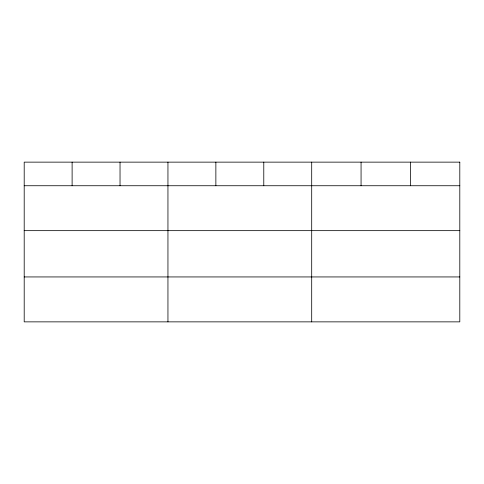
<?xml version="1.0" encoding="UTF-8"?>
<svg xmlns="http://www.w3.org/2000/svg" width="484" height="484" viewBox="0 0 484 484"><rect width="100%" height="100%" fill="white"/><g stroke="black" fill="none" stroke-linecap="round" stroke-linejoin="round"><path stroke-width="0.73" d="M24.2 185.735L459.8 185.735M24.2 230.656L459.8 230.656M24.2 276.939L459.8 276.939M410.432 162.14L410.432 185.735M361.064 162.14L361.064 185.735M311.696 162.14L311.696 321.86M263.78 162.14L263.78 185.735M215.864 162.14L215.864 185.735M167.948 162.14L167.948 321.86M120.032 162.14L120.032 185.735M72.116 162.14L72.116 185.735M459.8 162.14L24.2 162.14L24.2 321.86L459.8 321.86L459.8 162.14"/></g></svg>
